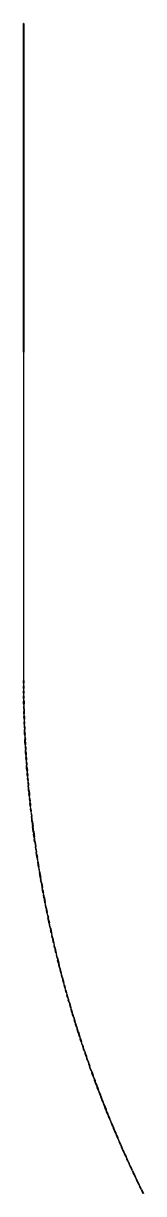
# Model space of a CAD drawing. Header units: metres. Extents: x 2 to 41.4, y 0.9 to 39.
# Drawn here: x 16.779 to 16.99, y 24.545 to 26.593 of the extents above; entities that cross this region are included whole.
import ezdxf

# ---------------------------------------------------------------- set-up
doc = ezdxf.new("R2010")
doc.units = ezdxf.units.M
doc.layers.add('BSA_MATERIAL_SECTION', color=7, linetype='Continuous')

msp = doc.modelspace()

# ---------------------------------------------------------------- linework, layer by layer
at = {"layer": 'BSA_MATERIAL_SECTION'}
for p, q in [((16.7791, 26.0177), (16.7791, 26.5927)), ((16.7791, 26.5927), (16.7795, 26.5927)), ((16.7799, 26.5927), (16.7795, 26.5927)), ((16.7799, 26.5927), (16.7799, 26.0177)), ((16.7791, 26.0177), (16.7791, 25.4427)), ((16.7799, 25.4427), (16.7799, 26.0177)), ((16.7791, 25.4382), (16.7791, 25.4427)), ((16.7791, 25.4427), (16.7795, 25.4427)), ((16.7795, 25.4427), (16.7791, 25.4427)), ((16.7791, 25.4382), (16.7791, 25.4337)), ((16.7791, 25.4292), (16.7791, 25.4337)), ((16.7799, 25.4427), (16.7795, 25.4427)), ((16.7795, 25.4427), (16.7799, 25.4427)), ((16.7799, 25.4427), (16.7799, 25.4382)), ((16.7799, 25.4337), (16.7799, 25.4382)), ((16.7799, 25.4337), (16.7799, 25.4292)), ((16.7791, 25.4292), (16.7791, 25.4247)), ((16.7792, 25.4203), (16.7791, 25.4247)), ((16.7792, 25.4203), (16.7792, 25.4158)), ((16.7793, 25.4113), (16.7792, 25.4158)), ((16.7799, 25.4248), (16.7799, 25.4292)), ((16.7799, 25.4248), (16.78, 25.4203)), ((16.78, 25.4158), (16.78, 25.4203)), ((16.78, 25.4158), (16.7801, 25.4113)), ((16.7793, 25.4113), (16.7794, 25.4068)), ((16.7795, 25.4023), (16.7794, 25.4068)), ((16.7795, 25.4023), (16.7796, 25.3978)), ((16.7797, 25.3933), (16.7796, 25.3978)), ((16.7797, 25.3933), (16.7798, 25.3888)), ((16.7802, 25.4068), (16.7801, 25.4113)), ((16.7802, 25.4068), (16.7803, 25.4023)), ((16.7804, 25.3978), (16.7803, 25.4023)), ((16.7805, 25.3933), (16.7804, 25.3978)), ((16.7805, 25.3933), (16.7806, 25.3888)), ((16.7799, 25.3843), (16.7798, 25.3888)), ((16.7799, 25.3843), (16.78, 25.3798)), ((16.7802, 25.3753), (16.78, 25.3798)), ((16.7802, 25.3753), (16.7803, 25.3708)), ((16.7805, 25.3663), (16.7803, 25.3708)), ((16.7806, 25.3888), (16.7807, 25.3843)), ((16.7808, 25.3798), (16.7807, 25.3843)), ((16.7808, 25.3798), (16.781, 25.3753)), ((16.7811, 25.3709), (16.781, 25.3753)), ((16.7811, 25.3709), (16.7813, 25.3664)), ((16.7805, 25.3663), (16.7807, 25.3618)), ((16.7807, 25.3618), (16.7809, 25.3574)), ((16.7811, 25.3529), (16.7809, 25.3574)), ((16.7813, 25.3484), (16.7811, 25.3529)), ((16.7815, 25.3619), (16.7813, 25.3664)), ((16.7815, 25.3619), (16.7817, 25.3574)), ((16.7819, 25.3529), (16.7817, 25.3574)), ((16.7819, 25.3529), (16.7821, 25.3484)), ((16.7813, 25.3484), (16.7815, 25.3439)), ((16.7815, 25.3439), (16.7817, 25.3394)), ((16.7819, 25.3349), (16.7817, 25.3394)), ((16.7822, 25.3304), (16.7819, 25.3349)), ((16.7823, 25.3439), (16.7821, 25.3484)), ((16.7822, 25.3304), (16.7824, 25.3259)), ((16.7823, 25.3439), (16.7825, 25.3394)), ((16.7827, 25.3349), (16.7825, 25.3394)), ((16.7827, 25.3349), (16.783, 25.3305)), ((16.7832, 25.326), (16.783, 25.3305)), ((16.7824, 25.3259), (16.7827, 25.3214)), ((16.783, 25.317), (16.7827, 25.3214)), ((16.7833, 25.3125), (16.783, 25.317)), ((16.7832, 25.326), (16.7835, 25.3215)), ((16.7833, 25.3125), (16.7836, 25.308)), ((16.7838, 25.317), (16.7835, 25.3215)), ((16.7838, 25.317), (16.7841, 25.3125)), ((16.7844, 25.308), (16.7841, 25.3125)), ((16.7839, 25.3035), (16.7836, 25.308)), ((16.7839, 25.3035), (16.7842, 25.299)), ((16.7842, 25.299), (16.7845, 25.2945)), ((16.7844, 25.308), (16.7847, 25.3036)), ((16.7848, 25.2901), (16.7845, 25.2945)), ((16.785, 25.2991), (16.7847, 25.3036)), ((16.7852, 25.2856), (16.7848, 25.2901)), ((16.785, 25.2991), (16.7853, 25.2946)), ((16.7856, 25.2901), (16.7853, 25.2946)), ((16.7856, 25.2901), (16.786, 25.2856)), ((16.7852, 25.2856), (16.7855, 25.2811)), ((16.7859, 25.2766), (16.7855, 25.2811)), ((16.7859, 25.2766), (16.7863, 25.2721)), ((16.7863, 25.2812), (16.786, 25.2856)), ((16.7863, 25.2812), (16.7867, 25.2767)), ((16.7867, 25.2677), (16.7863, 25.2721)), ((16.7871, 25.2722), (16.7867, 25.2767)), ((16.7871, 25.2722), (16.7874, 25.2677)), ((16.7867, 25.2677), (16.787, 25.2632)), ((16.787, 25.2632), (16.7874, 25.2587)), ((16.7878, 25.2632), (16.7874, 25.2677)), ((16.7879, 25.2542), (16.7874, 25.2587)), ((16.7878, 25.2632), (16.7882, 25.2588)), ((16.7883, 25.2498), (16.7879, 25.2542)), ((16.7887, 25.2543), (16.7882, 25.2588)), ((16.7883, 25.2498), (16.7887, 25.2453)), ((16.7891, 25.2498), (16.7887, 25.2543)), ((16.7891, 25.2498), (16.7895, 25.2454)), ((16.7892, 25.2408), (16.7887, 25.2453)), ((16.7892, 25.2408), (16.7896, 25.2363)), ((16.7895, 25.2454), (16.79, 25.2409)), ((16.7901, 25.2319), (16.7896, 25.2363)), ((16.7904, 25.2364), (16.79, 25.2409)), ((16.7901, 25.2319), (16.7905, 25.2274)), ((16.7904, 25.2364), (16.7909, 25.2319)), ((16.791, 25.2229), (16.7905, 25.2274)), ((16.7913, 25.2275), (16.7909, 25.2319)), ((16.7913, 25.2275), (16.7918, 25.223)), ((16.791, 25.2229), (16.7915, 25.2185)), ((16.792, 25.214), (16.7915, 25.2185)), ((16.7923, 25.2185), (16.7918, 25.223)), ((16.792, 25.214), (16.7925, 25.2095)), ((16.7923, 25.2185), (16.7928, 25.2141)), ((16.7925, 25.2095), (16.7931, 25.2051)), ((16.7933, 25.2096), (16.7928, 25.2141)), ((16.7933, 25.2096), (16.7939, 25.2052)), ((16.7936, 25.2006), (16.7931, 25.2051)), ((16.7941, 25.1961), (16.7936, 25.2006)), ((16.7944, 25.2007), (16.7939, 25.2052)), ((16.7941, 25.1961), (16.7947, 25.1917)), ((16.7949, 25.1962), (16.7944, 25.2007)), ((16.7947, 25.1917), (16.7953, 25.1872)), ((16.7949, 25.1962), (16.7955, 25.1918)), ((16.7958, 25.1828), (16.7953, 25.1872)), ((16.7955, 25.1918), (16.796, 25.1873)), ((16.7966, 25.1829), (16.796, 25.1873)), ((16.7964, 25.1783), (16.7958, 25.1828)), ((16.7964, 25.1783), (16.797, 25.1738)), ((16.7972, 25.1784), (16.7966, 25.1829)), ((16.7976, 25.1694), (16.797, 25.1738)), ((16.7972, 25.1784), (16.7978, 25.174)), ((16.7976, 25.1694), (16.7982, 25.1649)), ((16.7978, 25.174), (16.7984, 25.1695)), ((16.799, 25.165), (16.7984, 25.1695)), ((16.7988, 25.1605), (16.7982, 25.1649)), ((16.7988, 25.1605), (16.7995, 25.156)), ((16.7996, 25.1606), (16.799, 25.165)), ((16.7995, 25.156), (16.8001, 25.1516)), ((16.7996, 25.1606), (16.8002, 25.1562)), ((16.8007, 25.1471), (16.8001, 25.1516)), ((16.8002, 25.1562), (16.8009, 25.1517)), ((16.8007, 25.1471), (16.8014, 25.1427)), ((16.8015, 25.1473), (16.8009, 25.1517)), ((16.8015, 25.1473), (16.8022, 25.1428)), ((16.8021, 25.1383), (16.8014, 25.1427)), ((16.8028, 25.1338), (16.8021, 25.1383)), ((16.8029, 25.1384), (16.8022, 25.1428)), ((16.8028, 25.1338), (16.8034, 25.1294)), ((16.8029, 25.1384), (16.8036, 25.1339)), ((16.8034, 25.1294), (16.8042, 25.1249)), ((16.8042, 25.1295), (16.8036, 25.1339)), ((16.8049, 25.1251), (16.8042, 25.1295)), ((16.8049, 25.1205), (16.8042, 25.1249)), ((16.8049, 25.1251), (16.8056, 25.1206)), ((16.8056, 25.1161), (16.8049, 25.1205)), ((16.8056, 25.1206), (16.8064, 25.1162)), ((16.8056, 25.1161), (16.8063, 25.1116)), ((16.8063, 25.1116), (16.8071, 25.1072)), ((16.8071, 25.1118), (16.8064, 25.1162)), ((16.8078, 25.1073), (16.8071, 25.1118)), ((16.8078, 25.1028), (16.8071, 25.1072)), ((16.8078, 25.1073), (16.8086, 25.1029)), ((16.8086, 25.0983), (16.8078, 25.1028)), ((16.8086, 25.1029), (16.8094, 25.0985)), ((16.8086, 25.0983), (16.8093, 25.0939)), ((16.8101, 25.0895), (16.8093, 25.0939)), ((16.8101, 25.094), (16.8094, 25.0985)), ((16.8109, 25.0896), (16.8101, 25.094)), ((16.8101, 25.0895), (16.8109, 25.085)), ((16.8109, 25.0896), (16.8117, 25.0852)), ((16.8109, 25.085), (16.8117, 25.0806)), ((16.8117, 25.0852), (16.8125, 25.0808)), ((16.8125, 25.0762), (16.8117, 25.0806)), ((16.8133, 25.0763), (16.8125, 25.0808)), ((16.8133, 25.0718), (16.8125, 25.0762)), ((16.8133, 25.0763), (16.8141, 25.0719)), ((16.8133, 25.0718), (16.8141, 25.0674)), ((16.8149, 25.0675), (16.8141, 25.0719)), ((16.815, 25.0629), (16.8141, 25.0674)), ((16.8158, 25.0631), (16.8149, 25.0675)), ((16.815, 25.0629), (16.8158, 25.0585)), ((16.8158, 25.0631), (16.8166, 25.0587)), ((16.8167, 25.0541), (16.8158, 25.0585)), ((16.8166, 25.0587), (16.8175, 25.0543)), ((16.8167, 25.0541), (16.8176, 25.0497)), ((16.8183, 25.0499), (16.8175, 25.0543)), ((16.8184, 25.0453), (16.8176, 25.0497)), ((16.8192, 25.0455), (16.8183, 25.0499)), ((16.8184, 25.0453), (16.8193, 25.0409)), ((16.8192, 25.0455), (16.8201, 25.0411)), ((16.8202, 25.0365), (16.8193, 25.0409)), ((16.8201, 25.0411), (16.821, 25.0367)), ((16.8202, 25.0365), (16.8211, 25.0321)), ((16.8219, 25.0323), (16.821, 25.0367)), ((16.8211, 25.0321), (16.822, 25.0277)), ((16.8219, 25.0323), (16.8228, 25.0279)), ((16.823, 25.0233), (16.822, 25.0277)), ((16.8237, 25.0235), (16.8228, 25.0279)), ((16.8239, 25.0189), (16.823, 25.0233)), ((16.8237, 25.0235), (16.8247, 25.0191)), ((16.8239, 25.0189), (16.8248, 25.0145)), ((16.8256, 25.0147), (16.8247, 25.0191)), ((16.8258, 25.0101), (16.8248, 25.0145)), ((16.8266, 25.0103), (16.8256, 25.0147)), ((16.8258, 25.0101), (16.8268, 25.0057)), ((16.8266, 25.0103), (16.8275, 25.0059)), ((16.8277, 25.0013), (16.8268, 25.0057)), ((16.8275, 25.0059), (16.8285, 25.0015)), ((16.8277, 25.0013), (16.8287, 24.9969)), ((16.8295, 24.9971), (16.8285, 25.0015)), ((16.8297, 24.9926), (16.8287, 24.9969)), ((16.8305, 24.9927), (16.8295, 24.9971)), ((16.8297, 24.9926), (16.8307, 24.9882)), ((16.8305, 24.9927), (16.8315, 24.9884)), ((16.8317, 24.9838), (16.8307, 24.9882)), ((16.8315, 24.9884), (16.8325, 24.984)), ((16.8317, 24.9838), (16.8328, 24.9794)), ((16.8335, 24.9796), (16.8325, 24.984)), ((16.8338, 24.9751), (16.8328, 24.9794)), ((16.8346, 24.9752), (16.8335, 24.9796)), ((16.8338, 24.9751), (16.8348, 24.9707)), ((16.8346, 24.9752), (16.8356, 24.9709)), ((16.8359, 24.9663), (16.8348, 24.9707)), ((16.8356, 24.9709), (16.8367, 24.9665)), ((16.8359, 24.9663), (16.8369, 24.9619)), ((16.8377, 24.9621), (16.8367, 24.9665)), ((16.838, 24.9576), (16.8369, 24.9619)), ((16.8388, 24.9578), (16.8377, 24.9621)), ((16.838, 24.9576), (16.8391, 24.9532)), ((16.8388, 24.9578), (16.8399, 24.9534)), ((16.8402, 24.9489), (16.8391, 24.9532)), ((16.8399, 24.9534), (16.841, 24.9491)), ((16.8402, 24.9489), (16.8413, 24.9445)), ((16.8421, 24.9447), (16.841, 24.9491)), ((16.8424, 24.9401), (16.8413, 24.9445)), ((16.8432, 24.9403), (16.8421, 24.9447)), ((16.8432, 24.9403), (16.8443, 24.936)), ((16.8424, 24.9401), (16.8435, 24.9358)), ((16.8447, 24.9314), (16.8435, 24.9358)), ((16.8443, 24.936), (16.8454, 24.9316)), ((16.8447, 24.9314), (16.8458, 24.9271)), ((16.8466, 24.9273), (16.8454, 24.9316)), ((16.8469, 24.9228), (16.8458, 24.9271)), ((16.8477, 24.923), (16.8466, 24.9273)), ((16.8469, 24.9228), (16.8481, 24.9184)), ((16.8477, 24.923), (16.8489, 24.9186)), ((16.8493, 24.9141), (16.8481, 24.9184)), ((16.8489, 24.9186), (16.85, 24.9143)), ((16.8493, 24.9141), (16.8504, 24.9097)), ((16.8512, 24.9099), (16.85, 24.9143)), ((16.8516, 24.9054), (16.8504, 24.9097)), ((16.8512, 24.9099), (16.8524, 24.9056)), ((16.8516, 24.9054), (16.8528, 24.9011)), ((16.8536, 24.9013), (16.8524, 24.9056)), ((16.854, 24.8967), (16.8528, 24.9011)), ((16.8536, 24.9013), (16.8548, 24.8969)), ((16.854, 24.8967), (16.8552, 24.8924)), ((16.856, 24.8926), (16.8548, 24.8969)), ((16.8565, 24.8881), (16.8552, 24.8924)), ((16.856, 24.8926), (16.8572, 24.8883)), ((16.8565, 24.8881), (16.8577, 24.8838)), ((16.8585, 24.884), (16.8572, 24.8883)), ((16.859, 24.8794), (16.8577, 24.8838)), ((16.8597, 24.8797), (16.8585, 24.884)), ((16.859, 24.8794), (16.8602, 24.8751)), ((16.8597, 24.8797), (16.861, 24.8753)), ((16.8615, 24.8708), (16.8602, 24.8751)), ((16.861, 24.8753), (16.8622, 24.871)), ((16.8615, 24.8708), (16.8627, 24.8665)), ((16.8635, 24.8667), (16.8622, 24.871)), ((16.864, 24.8622), (16.8627, 24.8665)), ((16.8635, 24.8667), (16.8648, 24.8624)), ((16.864, 24.8622), (16.8653, 24.8579)), ((16.8661, 24.8581), (16.8648, 24.8624)), ((16.8666, 24.8536), (16.8653, 24.8579)), ((16.8674, 24.8538), (16.8661, 24.8581)), ((16.8666, 24.8536), (16.8679, 24.8493)), ((16.8674, 24.8538), (16.8687, 24.8495)), ((16.8693, 24.845), (16.8679, 24.8493)), ((16.8687, 24.8495), (16.87, 24.8452)), ((16.8693, 24.845), (16.8706, 24.8407)), ((16.8714, 24.8409), (16.87, 24.8452)), ((16.8719, 24.8364), (16.8706, 24.8407)), ((16.8727, 24.8367), (16.8714, 24.8409)), ((16.8719, 24.8364), (16.8733, 24.8321)), ((16.8727, 24.8367), (16.874, 24.8324)), ((16.8746, 24.8278), (16.8733, 24.8321)), ((16.8754, 24.8281), (16.874, 24.8324)), ((16.8746, 24.8278), (16.876, 24.8236)), ((16.8754, 24.8281), (16.8768, 24.8238)), ((16.8774, 24.8193), (16.876, 24.8236)), ((16.8768, 24.8238), (16.8782, 24.8195)), ((16.8774, 24.8193), (16.8788, 24.815)), ((16.8795, 24.8153), (16.8782, 24.8195)), ((16.8802, 24.8107), (16.8788, 24.815)), ((16.8795, 24.8153), (16.8809, 24.811)), ((16.8802, 24.8107), (16.8816, 24.8065)), ((16.8823, 24.8067), (16.8809, 24.811)), ((16.8816, 24.8065), (16.883, 24.8022)), ((16.8823, 24.8067), (16.8838, 24.8025)), ((16.8844, 24.7979), (16.883, 24.8022)), ((16.8852, 24.7982), (16.8838, 24.8025)), ((16.8859, 24.7937), (16.8844, 24.7979)), ((16.8866, 24.7939), (16.8852, 24.7982)), ((16.8859, 24.7937), (16.8873, 24.7894)), ((16.8866, 24.7939), (16.8881, 24.7897)), ((16.8888, 24.7852), (16.8873, 24.7894)), ((16.8881, 24.7897), (16.8895, 24.7854)), ((16.8888, 24.7852), (16.8902, 24.7809)), ((16.891, 24.7812), (16.8895, 24.7854)), ((16.8917, 24.7767), (16.8902, 24.7809)), ((16.8925, 24.7769), (16.891, 24.7812)), ((16.8917, 24.7767), (16.8932, 24.7724)), ((16.8925, 24.7769), (16.8939, 24.7727)), ((16.8932, 24.7724), (16.8947, 24.7682)), ((16.8939, 24.7727), (16.8954, 24.7685)), ((16.8962, 24.764), (16.8947, 24.7682)), ((16.8969, 24.7642), (16.8954, 24.7685)), ((16.8977, 24.7597), (16.8962, 24.764)), ((16.8984, 24.76), (16.8969, 24.7642)), ((16.8977, 24.7597), (16.8992, 24.7555)), ((16.8984, 24.76), (16.8999, 24.7558)), ((16.9007, 24.7513), (16.8992, 24.7555)), ((16.8999, 24.7558), (16.9015, 24.7515)), ((16.9007, 24.7513), (16.9023, 24.747)), ((16.903, 24.7473), (16.9015, 24.7515)), ((16.9023, 24.747), (16.9038, 24.7428)), ((16.903, 24.7473), (16.9046, 24.7431)), ((16.9054, 24.7386), (16.9038, 24.7428)), ((16.9061, 24.7389), (16.9046, 24.7431)), ((16.9069, 24.7344), (16.9054, 24.7386)), ((16.9061, 24.7389), (16.9077, 24.7347)), ((16.9069, 24.7344), (16.9085, 24.7302)), ((16.9093, 24.7305), (16.9077, 24.7347)), ((16.9101, 24.726), (16.9085, 24.7302)), ((16.9093, 24.7305), (16.9109, 24.7263)), ((16.9101, 24.726), (16.9117, 24.7218)), ((16.9124, 24.7221), (16.9109, 24.7263)), ((16.9133, 24.7176), (16.9117, 24.7218)), ((16.9124, 24.7221), (16.9141, 24.7179)), ((16.9133, 24.7176), (16.9149, 24.7134)), ((16.9157, 24.7137), (16.9141, 24.7179)), ((16.9149, 24.7134), (16.9165, 24.7092)), ((16.9173, 24.7095), (16.9157, 24.7137)), ((16.9182, 24.705), (16.9165, 24.7092)), ((16.9173, 24.7095), (16.9189, 24.7053)), ((16.9182, 24.705), (16.9198, 24.7008)), ((16.9206, 24.7011), (16.9189, 24.7053)), ((16.9215, 24.6966), (16.9198, 24.7008)), ((16.9206, 24.7011), (16.9222, 24.6969)), ((16.9231, 24.6925), (16.9215, 24.6966)), ((16.9222, 24.6969), (16.9239, 24.6928)), ((16.9231, 24.6925), (16.9248, 24.6883)), ((16.9255, 24.6886), (16.9239, 24.6928)), ((16.9265, 24.6841), (16.9248, 24.6883)), ((16.9255, 24.6886), (16.9272, 24.6844)), ((16.9265, 24.6841), (16.9282, 24.68)), ((16.9289, 24.6803), (16.9272, 24.6844)), ((16.9299, 24.6758), (16.9282, 24.68)), ((16.9289, 24.6803), (16.9306, 24.6761)), ((16.9299, 24.6758), (16.9316, 24.6716)), ((16.9323, 24.6719), (16.9306, 24.6761)), ((16.9316, 24.6716), (16.9333, 24.6675)), ((16.934, 24.6678), (16.9323, 24.6719)), ((16.935, 24.6633), (16.9333, 24.6675)), ((16.934, 24.6678), (16.9357, 24.6636)), ((16.935, 24.6633), (16.9367, 24.6592)), ((16.9357, 24.6636), (16.9375, 24.6595)), ((16.9385, 24.655), (16.9367, 24.6592)), ((16.9392, 24.6554), (16.9375, 24.6595)), ((16.9402, 24.6509), (16.9385, 24.655)), ((16.9392, 24.6554), (16.941, 24.6512)), ((16.9402, 24.6509), (16.942, 24.6468)), ((16.9427, 24.6471), (16.941, 24.6512)), ((16.9438, 24.6426), (16.942, 24.6468)), ((16.9427, 24.6471), (16.9445, 24.643)), ((16.9438, 24.6426), (16.9455, 24.6385)), ((16.9463, 24.6388), (16.9445, 24.643)), ((16.9455, 24.6385), (16.9473, 24.6344)), ((16.9481, 24.6347), (16.9463, 24.6388)), ((16.9491, 24.6303), (16.9473, 24.6344)), ((16.9481, 24.6347), (16.9499, 24.6306)), ((16.9491, 24.6303), (16.9509, 24.6262)), ((16.9499, 24.6306), (16.9517, 24.6265)), ((16.9527, 24.622), (16.9509, 24.6262)), ((16.9535, 24.6224), (16.9517, 24.6265)), ((16.9546, 24.6179), (16.9527, 24.622)), ((16.9535, 24.6224), (16.9553, 24.6183)), ((16.9546, 24.6179), (16.9564, 24.6138)), ((16.9571, 24.6142), (16.9553, 24.6183)), ((16.9583, 24.6097), (16.9564, 24.6138)), ((16.9571, 24.6142), (16.959, 24.6101)), ((16.9583, 24.6097), (16.9601, 24.6056)), ((16.9608, 24.606), (16.959, 24.6101)), ((16.962, 24.6015), (16.9601, 24.6056)), ((16.9627, 24.6019), (16.9608, 24.606)), ((16.962, 24.6015), (16.9638, 24.5975)), ((16.9627, 24.6019), (16.9646, 24.5978)), ((16.9638, 24.5975), (16.9657, 24.5934)), ((16.9664, 24.5937), (16.9646, 24.5978)), ((16.9676, 24.5893), (16.9657, 24.5934)), ((16.9664, 24.5937), (16.9683, 24.5896)), ((16.9695, 24.5852), (16.9676, 24.5893)), ((16.9702, 24.5856), (16.9683, 24.5896)), ((16.9695, 24.5852), (16.9714, 24.5812)), ((16.9702, 24.5856), (16.9721, 24.5815)), ((16.9733, 24.5771), (16.9714, 24.5812)), ((16.9721, 24.5815), (16.9741, 24.5774)), ((16.9733, 24.5771), (16.9753, 24.573)), ((16.976, 24.5734), (16.9741, 24.5774)), ((16.9753, 24.573), (16.9772, 24.569)), ((16.9779, 24.5693), (16.976, 24.5734)), ((16.9791, 24.5649), (16.9772, 24.569)), ((16.9779, 24.5693), (16.9798, 24.5653)), ((16.9811, 24.5609), (16.9791, 24.5649)), ((16.9798, 24.5653), (16.9818, 24.5612)), ((16.9811, 24.5609), (16.983, 24.5568)), ((16.9838, 24.5572), (16.9818, 24.5612)), ((16.985, 24.5528), (16.983, 24.5568)), ((16.9857, 24.5531), (16.9838, 24.5572)), ((16.985, 24.5528), (16.987, 24.5487)), ((16.9857, 24.5531), (16.9877, 24.5491)), ((16.989, 24.5447), (16.987, 24.5487)), ((16.9877, 24.5491), (16.9897, 24.5451))]:
    msp.add_line(p, q, dxfattribs=at)

doc.saveas('drawing.dxf')
